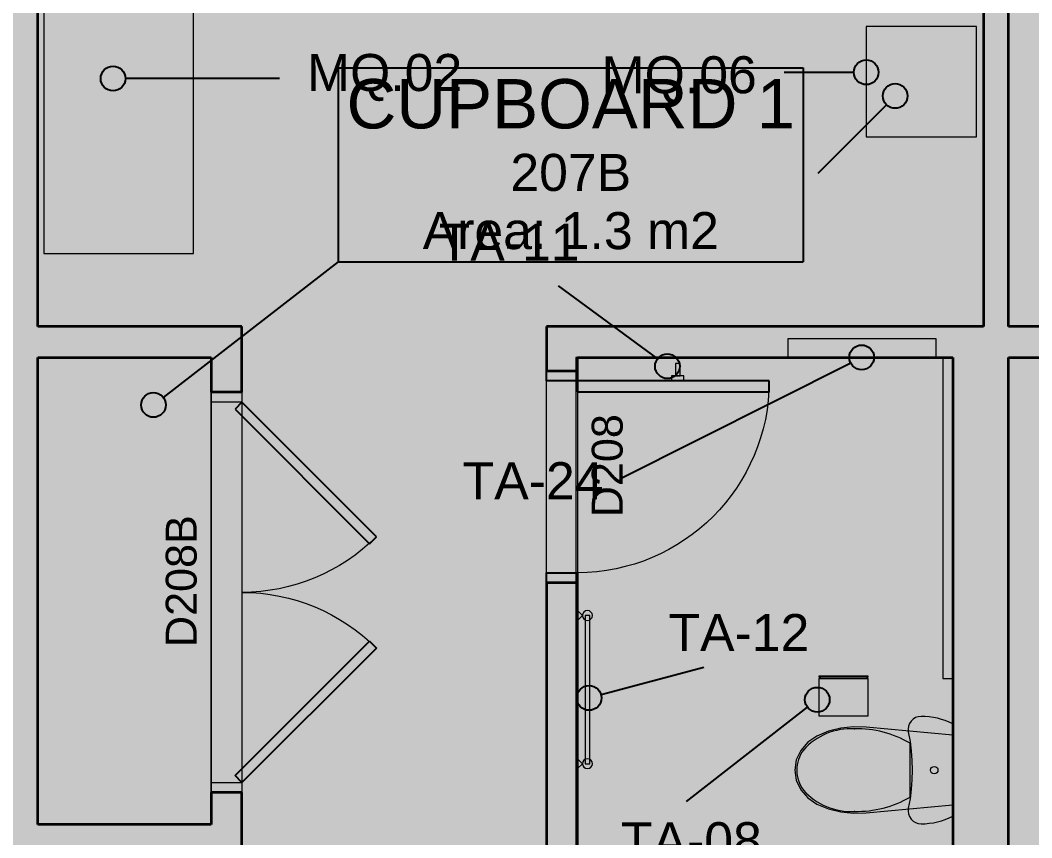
# Model space of a CAD drawing. Header units: millimetres. Extents: x -14278 to 96025, y -22378 to 34603.
# Drawn here: x 68012 to 72108, y 9027 to 12336 of the extents above; entities that cross this region are included whole.
import ezdxf
from ezdxf.enums import TextEntityAlignment as Align

# ---------------------------------------------------------------- set-up
doc = ezdxf.new("R2010")
doc.units = ezdxf.units.MM
doc.header["$MEASUREMENT"] = 0
for name, color, linetype in [('A-Zz_20_10_90-T_TextFFEInternal', 7, 'Continuous'), ('NewA-Ee_25_10-M_WallsInternal', 7, 'Continuous'), ('NewA-Ee_30_40-M_Floors', 7, 'Continuous'), ('NewA-Ee_40_20-M_GeneralFFAndEInternalEquipment', 7, 'Continuous'), ('NewA-Ee_40_20-M_GeneralFFAndEInternalMovable', 7, 'Continuous'), ('NewA-Ee_40_20-M_GeneralFFAndEInternalSanitary', 7, 'Continuous'), ('NewA-SL-M_SpacesInternal', 7, 'Continuous'), ('NewA-Ss_30_25-M_CeilingAndSoffitSystems', 7, 'Continuous'), ('NewA-Zz_20_10_90-T_TextFFEInternal', 7, 'Continuous'), ('NewA-Zz_50_10_90-P_BoundarySpace', 7, 'Continuous'), ('NewA-Zz_50_90_00-M_GrossInternal', 7, 'Continuous')]:
    doc.layers.add(name, color=color, linetype=linetype)
doc.styles.add('GENERATED_STYLE_1', font='')
doc.styles.get('GENERATED_STYLE_1').set_extended_font_data('Arial')

# ---------------------------------------------------------------- blocks, each defined once
blk = doc.blocks.new('Slab_29_2', base_point=(88251.7, 6550.5))
at = {"layer": 'NewA-Ee_30_40-M_Floors', "linetype": 'Continuous', "lineweight": 13}
blk.add_hatch(color=254, dxfattribs=at).paths.add_polyline_path([(88251.7, 6550.5), (88251.7, 12847.7), (90701.4, 12847.7), (90701.4, 15099.7), (56152, 15099.7), (56152, 6550.5)])
blk = doc.blocks.new('BEDROOM_207_32_2', base_point=(70424, 14565))
at = {"layer": 'NewA-SL-M_SpacesInternal', "color": 253, "linetype": 'Continuous', "lineweight": 13}
for p, q in [((68083.3, 15099.7), (68083.3, 11096.4)), ((71912.9, 11096.4), (71912.9, 15099.7)), ((68083.3, 11096.4), (68909.7, 11096.4)), ((68909.7, 11096.4), (68909.7, 8145.4)), ((70142.7, 8145.4), (70142.7, 11096.4)), ((70142.7, 11096.4), (71912.9, 11096.4))]:
    blk.add_line(p, q, dxfattribs=at)
at = {"layer": 'NewA-SL-M_SpacesInternal', "color": 5, "lineweight": 70, "style": 'GENERATED_STYLE_1'}
for tag, height, p in [('ROOM_NAME', 200, (70424, 14872.8)), ('ROOM_NUMBER', 150, (70424, 14570)), ('adj_text', 150, (70424, 14334.3))]:
    blk.add_attdef(tag, text='', height=height, dxfattribs=at).set_placement(p, align=Align.TOP_CENTER)
blk = doc.blocks.new('BATH_208_43_2', base_point=(71403.8, 7381.5))
at = {"layer": 'NewA-SL-M_SpacesInternal', "color": 253, "linetype": 'Continuous', "lineweight": 13}
for p, q in [((71720.2, 11046.4), (71120.2, 11046.4)), ((71120.2, 11046.4), (71120.2, 10971.4)), ((71720.2, 10971.4), (71720.2, 11046.4)), ((70267.7, 10971.4), (70267.7, 8439.2)), ((71120.2, 10971.4), (70267.7, 10971.4)), ((71787.9, 10971.4), (71720.2, 10971.4)), ((71787.9, 8145.4), (71787.9, 10971.4)), ((70267.7, 8439.2), (70192.7, 8439.2)), ((70192.7, 8439.2), (70192.7, 8239.2)), ((70192.7, 8239.2), (70267.7, 8239.2)), ((70267.7, 8239.2), (70267.7, 8145.4)), ((70267.7, 8145.4), (71787.9, 8145.4))]:
    blk.add_line(p, q, dxfattribs=at)
at = {"layer": 'NewA-SL-M_SpacesInternal', "linetype": 'Continuous'}
for p, q in [((70764.9, 7735.1), (70764.9, 7420.8)), ((70764.9, 7735.1), (72042.6, 7735.1)), ((72042.6, 7735.1), (72042.6, 7420.8)), ((70764.9, 7420.8), (70764.9, 7185.1)), ((72042.6, 7420.8), (72042.6, 7185.1)), ((70764.9, 7185.1), (70764.9, 6949.4)), ((72042.6, 7185.1), (72042.6, 6949.4)), ((70764.9, 6949.4), (72042.6, 6949.4))]:
    blk.add_line(p, q, dxfattribs=at)
at = {"layer": 'NewA-SL-M_SpacesInternal', "color": 5, "lineweight": 70, "style": 'GENERATED_STYLE_1'}
for tag, height, p in [('ROOM_NAME', 200, (71403.8, 7689.4)), ('ROOM_NUMBER', 150, (71403.8, 7386.5)), ('adj_text', 150, (71403.8, 7150.8))]:
    blk.add_attdef(tag, text='', height=height, dxfattribs=at).set_placement(p, align=Align.TOP_CENTER)
blk = doc.blocks.new('CUPBOARD 1_207B_52_2', base_point=(70241, 11790.4))
at = {"layer": 'NewA-SL-M_SpacesInternal', "linetype": 'Continuous'}
for p, q in [((69299.4, 12144), (69299.4, 11829.7)), ((69299.4, 12144), (71182.7, 12144)), ((71182.7, 12144), (71182.7, 11829.7)), ((69299.4, 11829.7), (69299.4, 11594)), ((71182.7, 11829.7), (71182.7, 11594)), ((69299.4, 11594), (69299.4, 11358.3)), ((71182.7, 11594), (71182.7, 11358.3)), ((69299.4, 11358.3), (71182.7, 11358.3))]:
    blk.add_line(p, q, dxfattribs=at)
at = {"layer": 'NewA-SL-M_SpacesInternal', "color": 253, "linetype": 'Continuous', "lineweight": 13}
for p, q in [((68784.7, 10971.4), (68083.3, 10971.4)), ((68083.3, 10971.4), (68083.3, 9081)), ((68784.7, 9081), (68784.7, 10971.4)), ((68083.3, 9081), (68784.7, 9081))]:
    blk.add_line(p, q, dxfattribs=at)
at = {"layer": 'NewA-SL-M_SpacesInternal', "color": 5, "lineweight": 70, "style": 'GENERATED_STYLE_1'}
for tag, height, p in [('ROOM_NAME', 200, (70241, 12098.3)), ('ROOM_NUMBER', 150, (70241, 11795.4)), ('adj_text', 150, (70241, 11559.7))]:
    blk.add_attdef(tag, text='', height=height, dxfattribs=at).set_placement(p, align=Align.TOP_CENTER)
blk = doc.blocks.new('Slab_34_2', base_point=(70261.2, 8145.4))
at = {"layer": 'NewA-Ss_30_25-M_CeilingAndSoffitSystems', "linetype": 'Continuous', "lineweight": 0}
blk.add_hatch(color=255, dxfattribs=at).paths.add_polyline_path([(70261.2, 8145.4), (71787.9, 8145.4), (71787.9, 10971.4), (70261.2, 10971.4)])
at = {"layer": 'NewA-Ss_30_25-M_CeilingAndSoffitSystems', "color": 6, "linetype": 'Continuous', "lineweight": 13, "flags": 128}
blk.add_lwpolyline([(70261.2, 8145.4), (71787.9, 8145.4), (71787.9, 10971.4), (70261.2, 10971.4)], close=True, dxfattribs=at)
blk = doc.blocks.new('Slab_41_2', base_point=(68083.3, 15099.7))
at = {"layer": 'NewA-Ss_30_25-M_CeilingAndSoffitSystems', "linetype": 'Continuous', "lineweight": 0}
blk.add_hatch(color=255, dxfattribs=at).paths.add_polyline_path([(68083.3, 15099.7), (68083.3, 11096.4), (68909.7, 11096.4), (68909.7, 8145.4), (70142.7, 8145.4), (70142.7, 11096.4), (71912.9, 11096.4), (71912.9, 15099.7)])
at = {"layer": 'NewA-Ss_30_25-M_CeilingAndSoffitSystems', "color": 6, "linetype": 'Continuous', "lineweight": 13, "flags": 128}
blk.add_lwpolyline([(68083.3, 15099.7), (68083.3, 11096.4), (68909.7, 11096.4), (68909.7, 8145.4), (70142.7, 8145.4), (70142.7, 11096.4), (71912.9, 11096.4), (71912.9, 15099.7)], close=True, dxfattribs=at)
blk = doc.blocks.new('Slab_59_2', base_point=(68083.3, 10971.4))
at = {"layer": 'NewA-Ss_30_25-M_CeilingAndSoffitSystems', "linetype": 'Continuous', "lineweight": 0}
blk.add_hatch(color=255, dxfattribs=at).paths.add_polyline_path([(68083.3, 10971.4), (68083.3, 9081), (68784.7, 9081), (68784.7, 10971.4)])
at = {"layer": 'NewA-Ss_30_25-M_CeilingAndSoffitSystems', "color": 6, "linetype": 'Continuous', "lineweight": 13, "flags": 128}
blk.add_lwpolyline([(68083.3, 10971.4), (68784.7, 10971.4), (68784.7, 9081), (68083.3, 9081)], close=True, dxfattribs=at)
blk = doc.blocks.new('Wall_82_2', base_point=(67933.3, 15099.7))
at = {"layer": 'NewA-Ee_25_10-M_WallsInternal', "linetype": 'Continuous', "lineweight": 13}
for points in [[(67933.3, 11096.4), (68083.3, 11096.4), (68083.3, 15099.7), (67933.3, 15099.7)], [(67933.3, 9081), (68083.3, 9081), (68083.3, 10971.4), (67933.3, 10971.4)]]:
    blk.add_hatch(color=6, dxfattribs=at).paths.add_polyline_path(points)
at = {"layer": 'NewA-Ee_25_10-M_WallsInternal', "color": 92, "linetype": 'Continuous', "lineweight": 35, "flags": 128}
for points in [[(68083.3, 11096.4), (68083.3, 15099.7)], [(68083.3, 9081), (68083.3, 10971.4)]]:
    blk.add_lwpolyline(points, dxfattribs=at)
blk = doc.blocks.new('Wall_90_2', base_point=(73239.3, 11096.4))
at = {"layer": 'NewA-Ee_25_10-M_WallsInternal', "linetype": 'Continuous', "lineweight": 13}
for points in [[(70142.7, 11096.4), (70267.7, 10971.4), (72313.2, 10971.4), (72313.2, 11096.4)], [(72413.2, 11096.4), (72413.2, 10971.4), (73114.3, 10971.4), (73239.3, 11096.4)]]:
    blk.add_hatch(color=6, dxfattribs=at).paths.add_polyline_path(points)
at = {"layer": 'NewA-Ee_25_10-M_WallsInternal', "color": 92, "linetype": 'Continuous', "lineweight": 35, "flags": 128}
for points in [[(71912.9, 11096.4), (70142.7, 11096.4)], [(72313.2, 11096.4), (72012.9, 11096.4)], [(73239.3, 11096.4), (72413.2, 11096.4)], [(70267.7, 10971.4), (71787.9, 10971.4)], [(72012.9, 10971.4), (72313.2, 10971.4)], [(72413.2, 10971.4), (73114.3, 10971.4)]]:
    blk.add_lwpolyline(points, dxfattribs=at)
blk = doc.blocks.new('Wall_91_2', base_point=(68909.7, 11096.4))
at = {"layer": 'NewA-Ee_25_10-M_WallsInternal', "linetype": 'Continuous', "lineweight": 13}
blk.add_hatch(color=6, dxfattribs=at).paths.add_polyline_path([(68909.7, 11096.4), (67107.2, 11096.4), (67232.2, 10971.4), (68784.7, 10971.4)])
at = {"layer": 'NewA-Ee_25_10-M_WallsInternal', "color": 92, "linetype": 'Continuous', "lineweight": 35, "flags": 128}
for points in [[(67933.3, 11096.4), (67107.2, 11096.4)], [(68909.7, 11096.4), (68083.3, 11096.4)], [(67232.2, 10971.4), (67933.3, 10971.4)], [(68083.3, 10971.4), (68784.7, 10971.4)]]:
    blk.add_lwpolyline(points, dxfattribs=at)
blk = doc.blocks.new('Door 19_4')
at = {"layer": 'NewA-Ee_25_10-M_WallsInternal', "linetype": 'Continuous', "lineweight": 13}
for points in [[(388.5, 777), (343.5, 777), (343.5, 0), (388.5, 0)], [(-388.5, -125), (-388.5, 0), (-428.5, 0), (-428.5, -125)], [(428.5, -125), (428.5, 0), (388.5, 0), (388.5, -125)]]:
    blk.add_hatch(color=255, dxfattribs=at).paths.add_polyline_path(points)
at = {"layer": 'NewA-Ee_25_10-M_WallsInternal', "linetype": 'Continuous'}
for p, q in [((343.5, 0), (343.5, 777)), ((343.5, 777), (388.5, 777)), ((388.5, 777), (388.5, 0)), ((-388.5, 0), (-428.5, 0)), ((-428.5, 0), (-428.5, -125)), ((-388.5, -125), (-388.5, 0)), ((388.5, 0), (343.5, 0)), ((428.5, 0), (388.5, 0)), ((388.5, 0), (388.5, -125)), ((428.5, -125), (428.5, 0)), ((-428.5, -125), (-388.5, -125)), ((388.5, -125), (428.5, -125))]:
    blk.add_line(p, q, dxfattribs=at)
at = {"layer": 'NewA-Ee_25_10-M_WallsInternal', "color": 92, "linetype": 'Continuous', "lineweight": 35}
for p, q in [((-428.5, -125), (-428.5, 0)), ((428.5, -125), (428.5, 0))]:
    blk.add_line(p, q, dxfattribs=at)
at = {"layer": 'NewA-Ee_25_10-M_WallsInternal', "color": 6, "linetype": 'Continuous', "lineweight": 13}
blk.add_arc((388.5, 0), 777, 90, 180, dxfattribs=at)
blk = doc.blocks.new('D Marker 19')
at = {"layer": 'NewA-Ee_25_10-M_WallsInternal', "style": 'GENERATED_STYLE_1'}
blk.add_attdef('AC_WIDO_ID', text='', height=125, dxfattribs=at).set_placement((-262.1, 94.8), align=Align.BOTTOM_LEFT)
blk = doc.blocks.new('Wall_100_2', base_point=(70142.7, 11096.4))
at = {"layer": 'NewA-Ee_25_10-M_WallsInternal', "linetype": 'Continuous', "lineweight": 13}
for points in [[(70142.7, 10917), (70267.7, 10917), (70267.7, 10971.4), (70142.7, 11096.4)], [(70142.7, 10060), (70142.7, 8145.4), (70267.7, 8145.4), (70267.7, 10060)]]:
    blk.add_hatch(color=6, dxfattribs=at).paths.add_polyline_path(points)
at = {"layer": 'NewA-Ee_25_10-M_WallsInternal', "color": 92, "linetype": 'Continuous', "lineweight": 35}
for p, q in [((70142.7, 10917), (70267.7, 10917)), ((70142.7, 10060), (70267.7, 10060))]:
    blk.add_line(p, q, dxfattribs=at)
at = {"layer": 'NewA-Ee_25_10-M_WallsInternal', "color": 92, "linetype": 'Continuous', "lineweight": 35, "flags": 128}
for points in [[(70142.7, 11096.4), (70142.7, 10917)], [(70267.7, 10917), (70267.7, 10971.4)], [(70142.7, 10060), (70142.7, 8145.4)], [(70267.7, 8145.4), (70267.7, 10060)]]:
    blk.add_lwpolyline(points, dxfattribs=at)
at = {"layer": 'NewA-Ee_25_10-M_WallsInternal', "linetype": 'Continuous', "xscale": -1, "zscale": 1000, "rotation": 269.9999999999999}
blk.add_blockref('Door 19_4', (70267.7, 10488.5), dxfattribs=at)
at = {"layer": 'NewA-Ee_25_10-M_WallsInternal'}
ref = blk.add_blockref('D Marker 19', (70267.7, 10488.5), dxfattribs=dict(at, rotation=270))
ref.add_attrib('AC_WIDO_ID', 'D208', dxfattribs={"color": 7, "height": 125, "rotation": 90, "style": 'GENERATED_STYLE_1'}).set_placement((70488.5, 10324.4), align=Align.BOTTOM_LEFT)
blk = doc.blocks.new('Double Door 19')
at = {"layer": 'NewA-Ee_25_10-M_WallsInternal', "linetype": 'Continuous', "lineweight": 13}
for points in [[(-225.5, 544.5), (-770, 0), (-741.7, -28.3), (-197.2, 516.2)], [(225.5, 544.5), (197.2, 516.2), (741.7, -28.3), (770, 0)]]:
    blk.add_hatch(color=255, dxfattribs=at).paths.add_polyline_path(points)
at = {"layer": 'NewA-Ee_25_10-M_WallsInternal', "linetype": 'Continuous', "lineweight": 0}
for points in [[(-770, -125), (-770, 0), (-810, 0), (-810, -125)], [(810, -125), (810, 0), (770, 0), (770, -125)]]:
    blk.add_hatch(color=255, dxfattribs=at).paths.add_polyline_path(points)
at = {"layer": 'NewA-Ee_25_10-M_WallsInternal', "linetype": 'Continuous'}
for p, q in [((-225.5, 544.5), (-770, 0)), ((-197.2, 516.2), (-225.5, 544.5)), ((197.2, 516.2), (225.5, 544.5)), ((225.5, 544.5), (770, 0)), ((-741.7, -28.3), (-197.2, 516.2)), ((741.7, -28.3), (197.2, 516.2)), ((-770, 0), (-741.7, -28.3)), ((770, 0), (741.7, -28.3))]:
    blk.add_line(p, q, dxfattribs=at)
at = {"layer": 'NewA-Ee_25_10-M_WallsInternal', "color": 24, "linetype": 'Continuous', "lineweight": 13}
for p, q in [((-770, 0), (-810, 0)), ((-810, 0), (-810, -125)), ((-770, -125), (-770, 0)), ((810, 0), (770, 0)), ((770, 0), (770, -125)), ((810, -125), (810, 0)), ((-810, -125), (-770, -125)), ((770, -125), (810, -125))]:
    blk.add_line(p, q, dxfattribs=at)
at = {"layer": 'NewA-Ee_25_10-M_WallsInternal', "color": 92, "linetype": 'Continuous', "lineweight": 35}
for p, q in [((-810, 0), (-810, -125)), ((810, 0), (810, -125))]:
    blk.add_line(p, q, dxfattribs=at)
at = {"layer": 'NewA-Ee_25_10-M_WallsInternal', "color": 6, "linetype": 'Continuous', "lineweight": 13}
for centre, start, end in [((-770, 0), 0, 45), ((770, 0), 135, 180)]:
    blk.add_arc(centre, 770, start, end, dxfattribs=at)
blk = doc.blocks.new('Door 19_11')
at = {"layer": 'NewA-Ee_25_10-M_WallsInternal', "linetype": 'Continuous', "lineweight": 13}
for points in [[(-129.4, 441.9), (-161.3, 410.1), (280.7, -31.8), (312.5, 0)], [(-312.5, -125), (-312.5, 0), (-352.5, 0), (-352.5, -125)], [(352.5, -125), (352.5, 0), (312.5, 0), (312.5, -125)]]:
    blk.add_hatch(color=255, dxfattribs=at).paths.add_polyline_path(points)
at = {"layer": 'NewA-Ee_25_10-M_WallsInternal', "linetype": 'Continuous'}
for p, q in [((-161.3, 410.1), (-129.4, 441.9)), ((280.7, -31.8), (-161.3, 410.1)), ((-129.4, 441.9), (312.5, 0)), ((-312.5, 0), (-352.5, 0)), ((-352.5, 0), (-352.5, -125)), ((-312.5, -125), (-312.5, 0)), ((312.5, 0), (280.7, -31.8)), ((352.5, 0), (312.5, 0)), ((312.5, 0), (312.5, -125)), ((352.5, -125), (352.5, 0)), ((-352.5, -125), (-312.5, -125)), ((312.5, -125), (352.5, -125))]:
    blk.add_line(p, q, dxfattribs=at)
at = {"layer": 'NewA-Ee_25_10-M_WallsInternal', "color": 92, "linetype": 'Continuous', "lineweight": 35}
for p, q in [((-352.5, 0), (-352.5, -125)), ((352.5, 0), (352.5, -125))]:
    blk.add_line(p, q, dxfattribs=at)
at = {"layer": 'NewA-Ee_25_10-M_WallsInternal', "color": 6, "linetype": 'Continuous', "lineweight": 13}
blk.add_arc((312.5, 0), 625, 135, 180, dxfattribs=at)
blk = doc.blocks.new('Wall_101_2', base_point=(68909.7, 11096.4))
at = {"layer": 'NewA-Ee_25_10-M_WallsInternal', "linetype": 'Continuous', "lineweight": 13}
for points in [[(68784.7, 10971.4), (68784.7, 10830.2), (68909.7, 10830.2), (68909.7, 11096.4)], [(68909.7, 9210.2), (68784.7, 9210.2), (68784.7, 8896.8), (68909.7, 8896.8)], [(68784.7, 8191.8), (68784.7, 8145.4), (68909.7, 8145.4), (68909.7, 8191.8)]]:
    blk.add_hatch(color=6, dxfattribs=at).paths.add_polyline_path(points)
at = {"layer": 'NewA-Ee_25_10-M_WallsInternal', "color": 92, "linetype": 'Continuous', "lineweight": 35}
for p, q in [((68909.7, 10830.2), (68784.7, 10830.2)), ((68909.7, 9210.2), (68784.7, 9210.2)), ((68909.7, 8896.8), (68784.7, 8896.8)), ((68909.7, 8191.8), (68784.7, 8191.8))]:
    blk.add_line(p, q, dxfattribs=at)
at = {"layer": 'NewA-Ee_25_10-M_WallsInternal', "color": 92, "linetype": 'Continuous', "lineweight": 35, "flags": 128}
for points in [[(68909.7, 10830.2), (68909.7, 11096.4)], [(68784.7, 10971.4), (68784.7, 10830.2)], [(68784.7, 9210.2), (68784.7, 9081)], [(68909.7, 8896.8), (68909.7, 9210.2)], [(68784.7, 8956), (68784.7, 8896.8)], [(68784.7, 8191.8), (68784.7, 8145.4)], [(68909.7, 8145.4), (68909.7, 8191.8)]]:
    blk.add_lwpolyline(points, dxfattribs=at)
at = {"layer": 'NewA-Ee_25_10-M_WallsInternal', "linetype": 'Continuous', "xscale": -1, "zscale": 1000, "rotation": 269.9999999999999}
blk.add_blockref('Double Door 19', (68909.7, 10020.2), dxfattribs=at)
at = {"layer": 'NewA-Ee_25_10-M_WallsInternal'}
ref = blk.add_blockref('D Marker 19', (68909.7, 10020.2), dxfattribs=dict(at, rotation=270))
ref.add_attrib('AC_WIDO_ID', 'D208B', dxfattribs={"color": 7, "height": 125, "rotation": 90, "style": 'GENERATED_STYLE_1'}).set_placement((68763.5, 9798.8), align=Align.BOTTOM_LEFT)
at = {"layer": 'NewA-Ee_25_10-M_WallsInternal', "linetype": 'Continuous', "zscale": 1000, "rotation": 269.9999999999999}
blk.add_blockref('Door 19_11', (68909.7, 8544.3), dxfattribs=at)
at = {"layer": 'NewA-Ee_25_10-M_WallsInternal'}
ref = blk.add_blockref('D Marker 19', (68909.7, 8544.3), dxfattribs=dict(at, rotation=270))
ref.add_attrib('AC_WIDO_ID', 'D208A', dxfattribs={"color": 7, "height": 125, "rotation": 90, "style": 'GENERATED_STYLE_1'}).set_placement((68763.5, 8302.9), align=Align.BOTTOM_LEFT)
blk = doc.blocks.new('Wall_116_2', base_point=(72012.9, 15250))
at = {"layer": 'NewA-Ee_25_10-M_WallsInternal', "linetype": 'Continuous', "lineweight": 13}
blk.add_hatch(color=6, dxfattribs=at).paths.add_polyline_path([(71912.9, 15099.7), (71912.9, 11096.4), (72012.9, 11096.4), (72012.9, 15099.7)])
at = {"layer": 'NewA-Ee_25_10-M_WallsInternal', "color": 92, "linetype": 'Continuous', "lineweight": 35, "flags": 128}
for points in [[(71912.9, 15099.7), (71912.9, 11096.4)], [(72012.9, 11096.4), (72012.9, 15099.7)]]:
    blk.add_lwpolyline(points, dxfattribs=at)
blk = doc.blocks.new('Wall_120_2', base_point=(72012.9, 11096.4))
at = {"layer": 'NewA-Ee_25_10-M_WallsInternal', "linetype": 'Continuous', "lineweight": 13}
blk.add_hatch(color=6, dxfattribs=at).paths.add_polyline_path([(71787.9, 10971.4), (71787.9, 8145.4), (72012.9, 8145.4), (72012.9, 10971.4)])
at = {"layer": 'NewA-Ee_25_10-M_WallsInternal', "color": 92, "linetype": 'Continuous', "lineweight": 35, "flags": 128}
for points in [[(71787.9, 10971.4), (71787.9, 8145.4)], [(72012.9, 8145.4), (72012.9, 10971.4)]]:
    blk.add_lwpolyline(points, dxfattribs=at)
blk = doc.blocks.new('Wall_122_2', base_point=(67107.2, 9081))
at = {"layer": 'NewA-Ee_25_10-M_WallsInternal', "linetype": 'Continuous', "lineweight": 13}
blk.add_hatch(color=6, dxfattribs=at).paths.add_polyline_path([(67232.2, 8956), (68784.7, 8956), (68784.7, 9081), (67232.2, 9081)])
at = {"layer": 'NewA-Ee_25_10-M_WallsInternal', "color": 92, "linetype": 'Continuous', "lineweight": 35, "flags": 128}
for points in [[(67933.3, 9081), (67232.2, 9081)], [(68784.7, 9081), (68083.3, 9081)], [(67232.2, 8956), (67933.3, 8956)], [(68083.3, 8956), (68784.7, 8956)]]:
    blk.add_lwpolyline(points, dxfattribs=at)
blk = doc.blocks.new('Rectangular Table 01 19_3')
at = {"layer": 'NewA-Ee_40_20-M_GeneralFFAndEInternalMovable', "color": 1, "linetype": 'Continuous', "lineweight": 18}
for p, q in [((446.6, 446.6), (0, 446.6)), ((0, 446.6), (0, 0)), ((446.6, 0), (446.6, 446.6)), ((0, 0), (446.6, 0))]:
    blk.add_line(p, q, dxfattribs=at)
blk = doc.blocks.new('Wardrobe 19')
at = {"layer": 'NewA-Ee_40_20-M_GeneralFFAndEInternalMovable', "color": 1, "linetype": 'Continuous', "lineweight": 18}
for p, q in [((1059.4, 604.8), (0, 604.8)), ((0, 604.8), (0, 0)), ((1059.4, 0), (1059.4, 604.8)), ((0, 0), (1059.4, 0))]:
    blk.add_line(p, q, dxfattribs=at)
blk = doc.blocks.new('Wall Hanging Rack 19')
at = {"layer": 'NewA-Ee_40_20-M_GeneralFFAndEInternalEquipment', "color": 1, "linetype": 'Continuous', "lineweight": 18}
for p, q in [((25, 0), (-25, 0)), ((-25, 0), (-25, -20)), ((25, -20), (25, 0)), ((-25, -20), (25, -20)), ((10, -20), (-10, -20)), ((-10, -20), (-10, -70)), ((10, -70), (10, -20)), ((-10, -70), (10, -70))]:
    blk.add_line(p, q, dxfattribs=at)
blk = doc.blocks.new('Towel Rack 19')
at = {"layer": 'NewA-Ee_40_20-M_GeneralFFAndEInternalEquipment', "color": 1, "linetype": 'Continuous', "lineweight": 18}
for p, q in [((-280, 0), (-320, 0)), ((-320, 0), (-300, -20)), ((-300, -20), (-280, 0)), ((320, 0), (280, 0)), ((280, 0), (300, -20)), ((300, -20), (320, 0)), ((300, -30), (-300, -30)), ((-300, -30), (-300, -50)), ((300, -50), (300, -30)), ((-300, -50), (300, -50))]:
    blk.add_line(p, q, dxfattribs=at)
for centre, start, end in [((-300, -40), 0, 180), ((-300, -40), 180, 0), ((300, -40), 0, 180), ((300, -40), 180, 0)]:
    blk.add_arc(centre, 20, start, end, dxfattribs=at)
blk = doc.blocks.new('Toilet Paper Dispenser 19')
at = {"layer": 'NewA-Ee_40_20-M_GeneralFFAndEInternalEquipment', "color": 1, "linetype": 'Continuous', "lineweight": 18}
for p, q in [((200, 0), (0, 0)), ((0, 0), (0, -2)), ((200, -2), (200, 0)), ((0, -2), (5, -2)), ((0, -2), (200, -2)), ((5, -10), (0, -10)), ((0, -10), (0, -160)), ((0, -10), (200, -10)), ((5, -2), (5, -10)), ((195, -10), (195, -2)), ((195, -2), (200, -2)), ((200, -10), (195, -10)), ((200, -160), (200, -10)), ((0, -160), (200, -160))]:
    blk.add_line(p, q, dxfattribs=at)
blk = doc.blocks.new('Cabinet Wall Single Door 19')
at = {"layer": 'NewA-Ee_40_20-M_GeneralFFAndEInternalEquipment', "color": 1, "linetype": 'Continuous', "lineweight": 18}
for p, q in [((600, 75), (0, 75)), ((0, 75), (0, 0)), ((600, 0), (600, 75)), ((0, 0), (600, 0))]:
    blk.add_line(p, q, dxfattribs=at)
blk = doc.blocks.new('WC 19')
at = {"layer": 'NewA-Ee_40_20-M_GeneralFFAndEInternalSanitary', "color": 1, "linetype": 'Continuous', "lineweight": 18}
for p, q in [((-193.9, -40.1), (-200.1, -55.5)), ((-186.8, -25), (-193.9, -40.1)), ((186.8, -25), (-186.8, -25)), ((-141, -25), (-173.3, -375.4)), ((141, -25), (-141, -25)), ((173.3, -375.4), (141, -25)), ((193.9, -40.1), (186.8, -25)), ((200.1, -55.5), (193.9, -40.1)), ((-205.4, -71.3), (-209.7, -87.4)), ((-200.1, -55.5), (-205.4, -71.3)), ((205.4, -71.3), (200.1, -55.5)), ((209.7, -87.4), (205.4, -71.3)), ((-215.5, -120.2), (-217, -136.8)), ((-213.1, -103.7), (-215.5, -120.2)), ((-209.7, -87.4), (-213.1, -103.7)), ((213.1, -103.7), (209.7, -87.4)), ((215.5, -120.2), (213.1, -103.7)), ((217, -136.8), (215.5, -120.2)), ((-217, -136.8), (-217.5, -153.5)), ((-217.5, -153.5), (-216.2, -165)), ((216.2, -165), (217.5, -153.5)), ((217.5, -153.5), (217, -136.8)), ((-216.2, -165), (-212.4, -176)), ((-212.4, -176), (-206.3, -185.9)), ((-206.3, -185.9), (-198.2, -194.1)), ((-198.2, -194.1), (-188.5, -200.5)), ((-188.5, -200.5), (-177.6, -204.5)), ((-177.6, -204.5), (-166.1, -206)), ((-154.5, -205), (-116.2, -198.2)), ((-116.2, -198.2), (-77.6, -193.3)), ((0, -198), (-108.9, -198)), ((-77.6, -193.3), (-38.9, -190.4)), ((-38.9, -190.4), (0, -189.4)), ((0, -189.4), (38.9, -190.4)), ((108.9, -198), (0, -198)), ((38.9, -190.4), (77.6, -193.3)), ((77.6, -193.3), (116.2, -198.2)), ((116.2, -198.2), (154.5, -205)), ((166.1, -206), (177.6, -204.5)), ((177.6, -204.5), (188.5, -200.5)), ((188.5, -200.5), (198.2, -194.1)), ((198.2, -194.1), (206.3, -185.9)), ((206.3, -185.9), (212.4, -176)), ((212.4, -176), (216.2, -165)), ((-166.1, -206), (-154.5, -205)), ((154.5, -205), (166.1, -206)), ((-173.3, -375.4), (-174.9, -427.1)), ((174.9, -427.1), (173.3, -375.4)), ((-174.9, -427.1), (-169.4, -478.4)), ((169.4, -478.4), (174.9, -427.1)), ((-169.4, -478.4), (-157, -528.2)), ((157, -528.2), (169.4, -478.4)), ((-157, -528.2), (-138, -575.1)), ((138, -575.1), (157, -528.2)), ((-138, -575.1), (-112.4, -612.3)), ((-112.4, -612.3), (-79.4, -640.8)), ((79.4, -640.8), (112.4, -612.3)), ((112.4, -612.3), (138, -575.1)), ((-79.4, -640.8), (-41, -658.8)), ((41, -658.8), (79.4, -640.8)), ((81.1, -629.6), (81.1, -629.6)), ((-41, -658.8), (0, -665)), ((0, -656.4), (0, -656.4)), ((0, -665), (41, -658.8))]:
    blk.add_line(p, q, dxfattribs=at)
blk.add_circle((0, -100), 15, dxfattribs=at)
for centre, radius, start, end in [((258.1, -412.9), 425.4, 149.6518, 181.3539), ((-258.1, -412.9), 425.4, 358.6461, 30.3482), ((89.5, -437.3), 257, 176.8048, 228.4245), ((-89.5, -437.3), 257, 311.5755, 3.1952), ((0.8, -517.8), 138.6, 233.7772, 269.6644), ((-0.8, -517.8), 138.6, 270.3356, 306.2228)]:
    blk.add_arc(centre, radius, start, end, dxfattribs=at)
for p in [(108.9, -198), (-167, -423), (167, -423), (-81.1, -629.6)]:
    blk.add_point(p, dxfattribs=at)
blk = doc.blocks.new('Mirror 19_5')
at = {"layer": 'NewA-Ee_40_20-M_GeneralFFAndEInternalEquipment', "color": 1, "linetype": 'Continuous', "lineweight": 18}
for p, q in [((1300, 40), (0, 40)), ((0, 40), (0, 0)), ((1300, 40), (0, 40)), ((0, 40), (0, 0)), ((0, 0), (1300, 0)), ((0, 0), (1300, 0)), ((1300, 0), (1300, 40)), ((1300, 0), (1300, 40))]:
    blk.add_line(p, q, dxfattribs=at)
blk = doc.blocks.new('Line_81_2', base_point=(69062.2, 12100.3))
at = {"layer": 'NewA-Zz_20_10_90-T_TextFFEInternal', "linetype": 'Continuous'}
blk.add_hatch(color=256, dxfattribs=at).paths.add_polyline_path([(68437.6, 12100.3), (68433.8, 12119.5), (68422.9, 12135.7), (68406.7, 12146.5), (68387.6, 12150.3), (68368.4, 12146.5), (68352.2, 12135.7), (68341.4, 12119.5), (68337.6, 12100.3), (68341.4, 12081.2), (68352.2, 12065), (68368.4, 12054.1), (68387.6, 12050.3), (68406.7, 12054.1), (68422.9, 12065), (68433.8, 12081.2)])
blk.add_line((69062.2, 12100.3), (68437.6, 12100.3), dxfattribs=at)
blk.add_circle((68387.6, 12100.3), 50, dxfattribs=at)
blk = doc.blocks.new('Line_111_2', base_point=(71104.8, 12125.7))
at = {"layer": 'NewA-Zz_20_10_90-T_TextFFEInternal', "linetype": 'Continuous'}
blk.add_hatch(color=256, dxfattribs=at).paths.add_polyline_path([(71487.4, 12125.7), (71483.6, 12144.8), (71472.8, 12161), (71456.6, 12171.9), (71437.4, 12175.7), (71418.3, 12171.9), (71402.1, 12161), (71391.2, 12144.8), (71387.4, 12125.7), (71391.2, 12106.5), (71402.1, 12090.3), (71418.3, 12079.5), (71437.4, 12075.7), (71456.6, 12079.5), (71472.8, 12090.3), (71483.6, 12106.5)])
blk.add_line((71104.8, 12125.7), (71387.4, 12125.7), dxfattribs=at)
blk.add_circle((71437.4, 12125.7), 50, dxfattribs=at)
blk = doc.blocks.new('Line_112_2', base_point=(71242.2, 11717.5))
at = {"layer": 'NewA-Zz_20_10_90-T_TextFFEInternal', "linetype": 'Continuous'}
blk.add_hatch(color=256, dxfattribs=at).paths.add_polyline_path([(71604.6, 12029.8), (71600.8, 12049), (71589.9, 12065.2), (71573.7, 12076), (71554.6, 12079.8), (71535.4, 12076), (71519.2, 12065.2), (71508.4, 12049), (71504.6, 12029.8), (71508.4, 12010.7), (71519.2, 11994.5), (71535.4, 11983.6), (71554.6, 11979.8), (71573.7, 11983.6), (71589.9, 11994.5), (71600.8, 12010.7)])
blk.add_line((71242.2, 11717.5), (71519.2, 11994.5), dxfattribs=at)
blk.add_circle((71554.6, 12029.8), 50, dxfattribs=at)
blk = doc.blocks.new('Line_145_2', base_point=(70709.1, 9174.2))
at = {"layer": 'NewA-Zz_20_10_90-T_TextFFEInternal', "linetype": 'Continuous'}
blk.add_hatch(color=256, dxfattribs=at).paths.add_polyline_path([(71289.2, 9585.8), (71285.4, 9604.9), (71274.6, 9621.2), (71258.3, 9632), (71239.2, 9635.8), (71220.1, 9632), (71203.8, 9621.2), (71193, 9604.9), (71189.2, 9585.8), (71193, 9566.7), (71203.8, 9550.5), (71220.1, 9539.6), (71239.2, 9535.8), (71258.3, 9539.6), (71274.6, 9550.5), (71285.4, 9566.7)])
blk.add_line((70709.1, 9174.2), (71199.7, 9555.1), dxfattribs=at)
blk.add_circle((71239.2, 9585.8), 50, dxfattribs=at)
blk = doc.blocks.new('Line_149_2', base_point=(70190, 11261.5))
at = {"layer": 'NewA-Zz_20_10_90-T_TextFFEInternal', "linetype": 'Continuous'}
blk.add_hatch(color=256, dxfattribs=at).paths.add_polyline_path([(70682.4, 10935.6), (70678.6, 10954.8), (70667.8, 10971), (70651.6, 10981.8), (70632.4, 10985.6), (70613.3, 10981.8), (70597.1, 10971), (70586.3, 10954.8), (70582.4, 10935.6), (70586.3, 10916.5), (70597.1, 10900.3), (70613.3, 10889.4), (70632.4, 10885.6), (70651.6, 10889.4), (70667.8, 10900.3), (70678.6, 10916.5)])
blk.add_line((70190, 11261.5), (70592.2, 10965.3), dxfattribs=at)
blk.add_circle((70632.4, 10935.6), 50, dxfattribs=at)
blk = doc.blocks.new('Line_154_2', base_point=(70445.7, 10482.3))
at = {"layer": 'NewA-Zz_20_10_90-T_TextFFEInternal', "linetype": 'Continuous'}
blk.add_hatch(color=256, dxfattribs=at).paths.add_polyline_path([(71469.1, 10971.4), (71465.3, 10990.5), (71454.5, 11006.7), (71438.3, 11017.6), (71419.1, 11021.4), (71400, 11017.6), (71383.8, 11006.7), (71372.9, 10990.5), (71369.1, 10971.4), (71372.9, 10952.2), (71383.8, 10936), (71400, 10925.2), (71419.1, 10921.4), (71438.3, 10925.2), (71454.5, 10936), (71465.3, 10952.2)])
blk.add_line((70445.7, 10482.3), (71374.5, 10948.9), dxfattribs=at)
blk.add_circle((71419.1, 10971.4), 50, dxfattribs=at)
blk = doc.blocks.new('Line_165_2', base_point=(70779.3, 9716))
at = {"layer": 'NewA-Zz_20_10_90-T_TextFFEInternal', "linetype": 'Continuous'}
blk.add_hatch(color=256, dxfattribs=at).paths.add_polyline_path([(70365.3, 9592.9), (70361.5, 9612.1), (70350.7, 9628.3), (70334.5, 9639.1), (70315.3, 9642.9), (70296.2, 9639.1), (70280, 9628.3), (70269.1, 9612.1), (70265.3, 9592.9), (70269.1, 9573.8), (70280, 9557.6), (70296.2, 9546.7), (70315.3, 9542.9), (70334.5, 9546.7), (70350.7, 9557.6), (70361.5, 9573.8)])
blk.add_line((70779.3, 9716), (70363.7, 9605.8), dxfattribs=at)
blk.add_circle((70315.3, 9592.9), 50, dxfattribs=at)
blk = doc.blocks.new('Line_182_2', base_point=(69299.4, 11358.3))
at = {"layer": 'NewA-Zz_50_10_90-P_BoundarySpace', "linetype": 'Continuous'}
blk.add_hatch(color=256, dxfattribs=at).paths.add_polyline_path([(68601.1, 10779.1), (68597.3, 10798.2), (68586.5, 10814.4), (68570.3, 10825.3), (68551.1, 10829.1), (68532, 10825.3), (68515.8, 10814.4), (68504.9, 10798.2), (68501.1, 10779.1), (68504.9, 10759.9), (68515.8, 10743.7), (68532, 10732.9), (68551.1, 10729.1), (68570.3, 10732.9), (68586.5, 10743.7), (68597.3, 10759.9)])
blk.add_line((69299.4, 11358.3), (68590.7, 10809.7), dxfattribs=at)
blk.add_circle((68551.1, 10779.1), 50, dxfattribs=at)
blk = doc.blocks.new('Label_175_2', base_point=(69062.2, 12284.1))
at = {"layer": 'A-Zz_20_10_90-T_TextFFEInternal', "insert": (69487.2, 12199.8), "char_height": 150, "attachment_point": 2, "style": 'GENERATED_STYLE_1'}
blk.add_mtext('\\fArial|b0|i0|c0|p34;MQ.02\\fArial|b0|i0|c0|p34;\\fArial|b0|i0|c0|p34;\\fArial|b0|i0|c0|p34;\\fArial|b0|i0|c0|p34;\\fArial|b0|i0|c0|p34;\\fArial|b0|i0|c0|p34;\\fArial|b0|i0|c0|p34;\\fArial|b0|i0|c0|p34;\\fArial|b0|i0|c0|p34;\\fArial|b0|i0|c0|p34;\\fArial|b0|i0|c0|p34;\\fArial|b0|i0|c0|p34;\\fArial|b0|i0|c0|p34;\\fArial|b0|i0|c0|p34;\\fArial|b0|i0|c0|p34;\\fArial|b0|i0|c0|p34;\\fArial|b0|i0|c0|p34;\\fArial|b0|i0|c0|p34;\\fArial|b0|i0|c0|p34;\\fArial|b0|i0|c0|p34;\\fArial|b0|i0|c0|p34;\\fArial|b0|i0|c0|p34;\\fArial|b0|i0|c0|p34;\\fArial|b0|i0|c0|p34;\\fArial|b0|i0|c0|p34;\\fArial|b0|i0|c0|p34;\\fArial|b0|i0|c0|p34;\\fArial|b0|i0|c0|p34;\\fArial|b0|i0|c0|p34;}', dxfattribs=at)
blk = doc.blocks.new('Label_192_2', base_point=(70254.8, 12275))
at = {"layer": 'A-Zz_20_10_90-T_TextFFEInternal', "insert": (70679.8, 12190.7), "char_height": 150, "attachment_point": 2, "style": 'GENERATED_STYLE_1'}
blk.add_mtext('\\fArial|b0|i0|c0|p34;MQ.06\\fArial|b0|i0|c0|p34;\\fArial|b0|i0|c0|p34;\\fArial|b0|i0|c0|p34;\\fArial|b0|i0|c0|p34;\\fArial|b0|i0|c0|p34;\\fArial|b0|i0|c0|p34;\\fArial|b0|i0|c0|p34;\\fArial|b0|i0|c0|p34;\\fArial|b0|i0|c0|p34;\\fArial|b0|i0|c0|p34;\\fArial|b0|i0|c0|p34;\\fArial|b0|i0|c0|p34;\\fArial|b0|i0|c0|p34;\\fArial|b0|i0|c0|p34;\\fArial|b0|i0|c0|p34;\\fArial|b0|i0|c0|p34;\\fArial|b0|i0|c0|p34;\\fArial|b0|i0|c0|p34;\\fArial|b0|i0|c0|p34;\\fArial|b0|i0|c0|p34;\\fArial|b0|i0|c0|p34;\\fArial|b0|i0|c0|p34;\\fArial|b0|i0|c0|p34;\\fArial|b0|i0|c0|p34;\\fArial|b0|i0|c0|p34;\\fArial|b0|i0|c0|p34;\\fArial|b0|i0|c0|p34;\\fArial|b0|i0|c0|p34;\\fArial|b0|i0|c0|p34;}', dxfattribs=at)
blk = doc.blocks.new('Label_221_2', base_point=(70496.8, 10016.8))
at = {"layer": 'A-Zz_20_10_90-T_TextFFEInternal', "insert": (70921.8, 9932.5), "char_height": 150, "attachment_point": 2, "style": 'GENERATED_STYLE_1'}
blk.add_mtext('\\fArial|b0|i0|c0|p34;TA-12\\fArial|b0|i0|c0|p34;\\fArial|b0|i0|c0|p34;\\fArial|b0|i0|c0|p34;\\fArial|b0|i0|c0|p34;\\fArial|b0|i0|c0|p34;\\fArial|b0|i0|c0|p34;\\fArial|b0|i0|c0|p34;\\fArial|b0|i0|c0|p34;\\fArial|b0|i0|c0|p34;\\fArial|b0|i0|c0|p34;\\fArial|b0|i0|c0|p34;\\fArial|b0|i0|c0|p34;\\fArial|b0|i0|c0|p34;\\fArial|b0|i0|c0|p34;\\fArial|b0|i0|c0|p34;\\fArial|b0|i0|c0|p34;\\fArial|b0|i0|c0|p34;\\fArial|b0|i0|c0|p34;\\fArial|b0|i0|c0|p34;\\fArial|b0|i0|c0|p34;\\fArial|b0|i0|c0|p34;\\fArial|b0|i0|c0|p34;\\fArial|b0|i0|c0|p34;\\fArial|b0|i0|c0|p34;\\fArial|b0|i0|c0|p34;\\fArial|b0|i0|c0|p34;\\fArial|b0|i0|c0|p34;\\fArial|b0|i0|c0|p34;\\fArial|b0|i0|c0|p34;}', dxfattribs=at)
blk = doc.blocks.new('Label_222_2', base_point=(69566.4, 11597.2))
at = {"layer": 'A-Zz_20_10_90-T_TextFFEInternal', "insert": (69991.4, 11512.9), "char_height": 150, "attachment_point": 2, "style": 'GENERATED_STYLE_1'}
blk.add_mtext('\\fArial|b0|i0|c0|p34;TA-11\\fArial|b0|i0|c0|p34;\\fArial|b0|i0|c0|p34;\\fArial|b0|i0|c0|p34;\\fArial|b0|i0|c0|p34;\\fArial|b0|i0|c0|p34;\\fArial|b0|i0|c0|p34;\\fArial|b0|i0|c0|p34;\\fArial|b0|i0|c0|p34;\\fArial|b0|i0|c0|p34;\\fArial|b0|i0|c0|p34;\\fArial|b0|i0|c0|p34;\\fArial|b0|i0|c0|p34;\\fArial|b0|i0|c0|p34;\\fArial|b0|i0|c0|p34;\\fArial|b0|i0|c0|p34;\\fArial|b0|i0|c0|p34;\\fArial|b0|i0|c0|p34;\\fArial|b0|i0|c0|p34;\\fArial|b0|i0|c0|p34;\\fArial|b0|i0|c0|p34;\\fArial|b0|i0|c0|p34;\\fArial|b0|i0|c0|p34;\\fArial|b0|i0|c0|p34;\\fArial|b0|i0|c0|p34;\\fArial|b0|i0|c0|p34;\\fArial|b0|i0|c0|p34;\\fArial|b0|i0|c0|p34;\\fArial|b0|i0|c0|p34;\\fArial|b0|i0|c0|p34;}', dxfattribs=at)
blk = doc.blocks.new('Label_223_2', base_point=(69663.4, 10631.6))
at = {"layer": 'A-Zz_20_10_90-T_TextFFEInternal', "insert": (70088.4, 10547.3), "char_height": 150, "attachment_point": 2, "style": 'GENERATED_STYLE_1'}
blk.add_mtext('\\fArial|b0|i0|c0|p34;TA-24\\fArial|b0|i0|c0|p34;\\fArial|b0|i0|c0|p34;\\fArial|b0|i0|c0|p34;\\fArial|b0|i0|c0|p34;\\fArial|b0|i0|c0|p34;\\fArial|b0|i0|c0|p34;\\fArial|b0|i0|c0|p34;\\fArial|b0|i0|c0|p34;\\fArial|b0|i0|c0|p34;\\fArial|b0|i0|c0|p34;\\fArial|b0|i0|c0|p34;\\fArial|b0|i0|c0|p34;\\fArial|b0|i0|c0|p34;\\fArial|b0|i0|c0|p34;\\fArial|b0|i0|c0|p34;\\fArial|b0|i0|c0|p34;\\fArial|b0|i0|c0|p34;\\fArial|b0|i0|c0|p34;\\fArial|b0|i0|c0|p34;\\fArial|b0|i0|c0|p34;\\fArial|b0|i0|c0|p34;\\fArial|b0|i0|c0|p34;\\fArial|b0|i0|c0|p34;\\fArial|b0|i0|c0|p34;\\fArial|b0|i0|c0|p34;\\fArial|b0|i0|c0|p34;\\fArial|b0|i0|c0|p34;\\fArial|b0|i0|c0|p34;\\fArial|b0|i0|c0|p34;}', dxfattribs=at)
blk = doc.blocks.new('Label_224_2', base_point=(70304.4, 9174.2))
at = {"layer": 'A-Zz_20_10_90-T_TextFFEInternal', "insert": (70729.4, 9089.9), "char_height": 150, "attachment_point": 2, "style": 'GENERATED_STYLE_1'}
blk.add_mtext('\\fArial|b0|i0|c0|p34;TA-08\\fArial|b0|i0|c0|p34;\\fArial|b0|i0|c0|p34;\\fArial|b0|i0|c0|p34;\\fArial|b0|i0|c0|p34;\\fArial|b0|i0|c0|p34;\\fArial|b0|i0|c0|p34;\\fArial|b0|i0|c0|p34;\\fArial|b0|i0|c0|p34;\\fArial|b0|i0|c0|p34;\\fArial|b0|i0|c0|p34;\\fArial|b0|i0|c0|p34;\\fArial|b0|i0|c0|p34;\\fArial|b0|i0|c0|p34;\\fArial|b0|i0|c0|p34;\\fArial|b0|i0|c0|p34;\\fArial|b0|i0|c0|p34;\\fArial|b0|i0|c0|p34;\\fArial|b0|i0|c0|p34;\\fArial|b0|i0|c0|p34;\\fArial|b0|i0|c0|p34;\\fArial|b0|i0|c0|p34;\\fArial|b0|i0|c0|p34;\\fArial|b0|i0|c0|p34;\\fArial|b0|i0|c0|p34;\\fArial|b0|i0|c0|p34;\\fArial|b0|i0|c0|p34;\\fArial|b0|i0|c0|p34;\\fArial|b0|i0|c0|p34;\\fArial|b0|i0|c0|p34;}', dxfattribs=at)

msp = doc.modelspace()

# ---------------------------------------------------------------- hatches: boundary and pattern name
at = {"layer": 'NewA-Zz_50_90_00-M_GrossInternal', "linetype": 'Continuous', "lineweight": 140}
msp.add_hatch(color=1, dxfattribs=at).paths.add_polyline_path([(56152, 15099.7), (90701.4, 15099.7), (90701.4, 6700.3), (61501.4, 6700.3), (61501.4, 2150.3), (58052, 2150.3), (58052, 6700.3), (56152, 6700.3)])

# ---------------------------------------------------------------- block references
at = {"layer": 'A-Zz_20_10_90-T_TextFFEInternal', "color": 6, "linetype": 'Continuous', "lineweight": 13}
for name, p in [('Label_175_2', (69062.2, 12284.1)), ('Label_192_2', (70254.8, 12275)), ('Label_222_2', (69566.4, 11597.2)), ('Label_223_2', (69663.4, 10631.6)), ('Label_221_2', (70496.8, 10016.8)), ('Label_224_2', (70304.4, 9174.2))]:
    msp.add_blockref(name, p, dxfattribs=at)
at = {"layer": 'NewA-Ee_25_10-M_WallsInternal', "color": 92, "lineweight": 35}
for name, p in [('Wall_82_2', (67933.3, 15099.7)), ('Wall_116_2', (72012.9, 15250)), ('Wall_91_2', (68909.7, 11096.4)), ('Wall_101_2', (68909.7, 11096.4)), ('Wall_90_2', (73239.3, 11096.4)), ('Wall_100_2', (70142.7, 11096.4)), ('Wall_120_2', (72012.9, 11096.4)), ('Wall_122_2', (67107.2, 9081))]:
    msp.add_blockref(name, p, dxfattribs=at)
at = {"layer": 'NewA-Ee_30_40-M_Floors', "color": 6, "linetype": 'Continuous', "lineweight": 13}
msp.add_blockref('Slab_29_2', (88251.7, 6550.5), dxfattribs=at)
at = {"layer": 'NewA-Ee_40_20-M_GeneralFFAndEInternalEquipment', "color": 6, "linetype": 'Continuous', "lineweight": 13, "zscale": 1000}
for name, p in [('Cabinet Wall Single Door 19', (71120.2, 10971.4)), ('Toilet Paper Dispenser 19', (71245.8, 9681))]:
    msp.add_blockref(name, p, dxfattribs=at)
for name, p, rotation in [('Wall Hanging Rack 19', (70674.5, 10877), 180), ('Mirror 19_5', (71747.9, 10971.4), 269.9999999999999), ('Towel Rack 19', (70268.7, 9626.6), 90)]:
    msp.add_blockref(name, p, dxfattribs=dict(at, rotation=rotation))
at = {"layer": 'NewA-Ee_40_20-M_GeneralFFAndEInternalMovable', "color": 6, "linetype": 'Continuous', "lineweight": 13, "zscale": 1000, "rotation": 90}
msp.add_blockref('Wardrobe 19', (68712.7, 11392.5), dxfattribs=at)
at = {"layer": 'NewA-Ee_40_20-M_GeneralFFAndEInternalMovable', "color": 6, "linetype": 'Continuous', "lineweight": 13, "zscale": 1000}
msp.add_blockref('Rectangular Table 01 19_3', (71437.4, 11864.4), dxfattribs=at)
at = {"layer": 'NewA-Ee_40_20-M_GeneralFFAndEInternalSanitary', "color": 6, "linetype": 'Continuous', "lineweight": 13, "zscale": 1000, "rotation": 270}
msp.add_blockref('WC 19', (71812.9, 9300.8), dxfattribs=at)
at = {"layer": 'NewA-SL-M_SpacesInternal', "linetype": 'Continuous'}
msp.add_blockref('BEDROOM_207_32_2', (70424, 14565), dxfattribs=at)
for name, p, values in [('CUPBOARD 1_207B_52_2', (70241, 11790.4), {'ROOM_NAME': 'CUPBOARD 1', 'ROOM_NUMBER': '207B', 'adj_text': 'Area: 1.3 m2'}), ('BATH_208_43_2', (71403.8, 7381.5), {'ROOM_NAME': 'BATH', 'ROOM_NUMBER': '208', 'adj_text': 'Area: 4.4 m2'})]:
    msp.add_blockref(name, p, dxfattribs=at).add_auto_attribs(values)
at = {"layer": 'NewA-Ss_30_25-M_CeilingAndSoffitSystems', "color": 6, "linetype": 'Continuous', "lineweight": 13}
for name, p in [('Slab_41_2', (68083.3, 15099.7)), ('Slab_59_2', (68083.3, 10971.4)), ('Slab_34_2', (70261.2, 8145.4))]:
    msp.add_blockref(name, p, dxfattribs=at)
at = {"layer": 'NewA-Zz_20_10_90-T_TextFFEInternal', "linetype": 'Continuous'}
for name, p in [('Line_111_2', (71104.8, 12125.7)), ('Line_81_2', (69062.2, 12100.3)), ('Line_112_2', (71242.2, 11717.5)), ('Line_149_2', (70190, 11261.5)), ('Line_154_2', (70445.7, 10482.3)), ('Line_165_2', (70779.3, 9716)), ('Line_145_2', (70709.1, 9174.2))]:
    msp.add_blockref(name, p, dxfattribs=at)
at = {"layer": 'NewA-Zz_50_10_90-P_BoundarySpace', "linetype": 'Continuous'}
msp.add_blockref('Line_182_2', (69299.4, 11358.3), dxfattribs=at)

doc.saveas('drawing.dxf')
